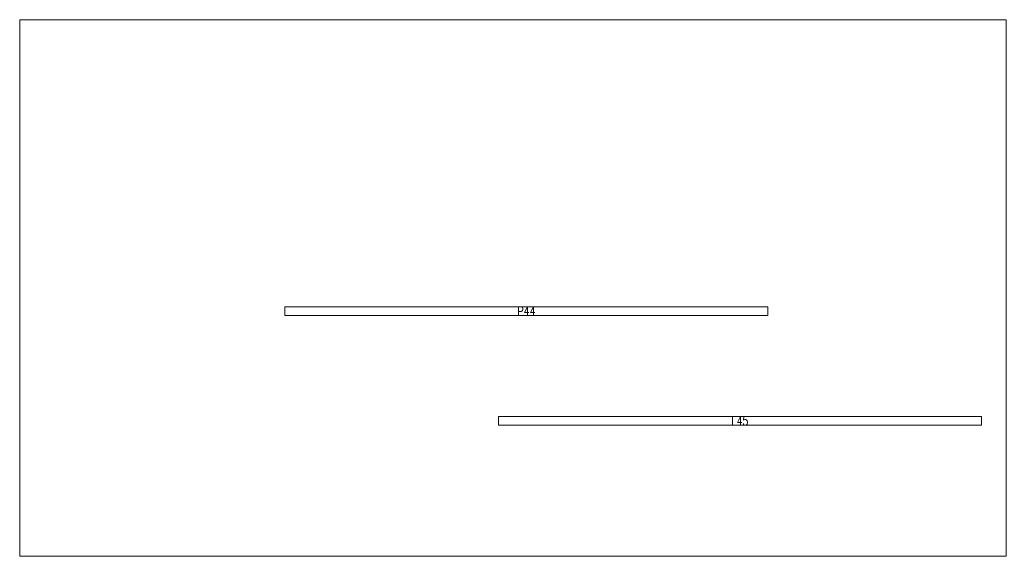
# Model space of a CAD drawing. Extents: x -8482 to 2614, y -517 to 5500.
# Drawn here: x -1586 to -679, y 4618 to 5111 of the extents above; entities that cross this region are included whole.
import ezdxf

# ---------------------------------------------------------------- set-up
doc = ezdxf.new("R2010")
doc.units = 0
doc.layers.get('0').update_dxf_attribs({"color": 1, "lineweight": 9})
doc.layers.add('NOMENCLATURA', color=7, linetype='Continuous')
doc.styles.get("Standard").update_dxf_attribs({"font": 'romans.shx', "width": 0.8, "height": 4})

msp = doc.modelspace()

# ---------------------------------------------------------------- linework, layer by layer
at = {"linetype": 'Continuous', "ltscale": 30}
for points in [[(-1586.36, 5111.21), (-678.76, 5111.21), (-678.76, 4617.74), (-1586.36, 4617.74)], [(-678.76, 5111.21), (-1586.36, 5111.21), (-1586.36, 4617.74), (-678.76, 4617.74)], [(-678.76, 5111.21), (-1586.36, 5111.21), (-1586.36, 4617.74), (-678.76, 4617.74)], [(-898.06, 4847.16), (-898.06, 4839.16), (-1342.4, 4839.16), (-1342.4, 4847.16)], [(-898.06, 4847.16), (-898.06, 4839.16), (-1342.4, 4839.16), (-1342.4, 4847.16)], [(-1145.97, 4746.24), (-701.63, 4746.24), (-701.63, 4738.24), (-1145.97, 4738.24)], [(-1145.97, 4746.24), (-701.63, 4746.24), (-701.63, 4738.24), (-1145.97, 4738.24)]]:
    msp.add_lwpolyline(points, close=True, dxfattribs=at)

# ---------------------------------------------------------------- texts
at = {"layer": 'NOMENCLATURA', "linetype": 'Continuous', "ltscale": 30, "char_height": 8, "attachment_point": 5}
for s, insert in [('P44', (-1120.23, 4843.16)), ('L45', (-923.8, 4742.24))]:
    msp.add_mtext_dynamic_manual_height_columns(s, width=444.3418, gutter_width=40, heights=[0], dxfattribs=dict(at, insert=insert))

doc.saveas('drawing.dxf')
